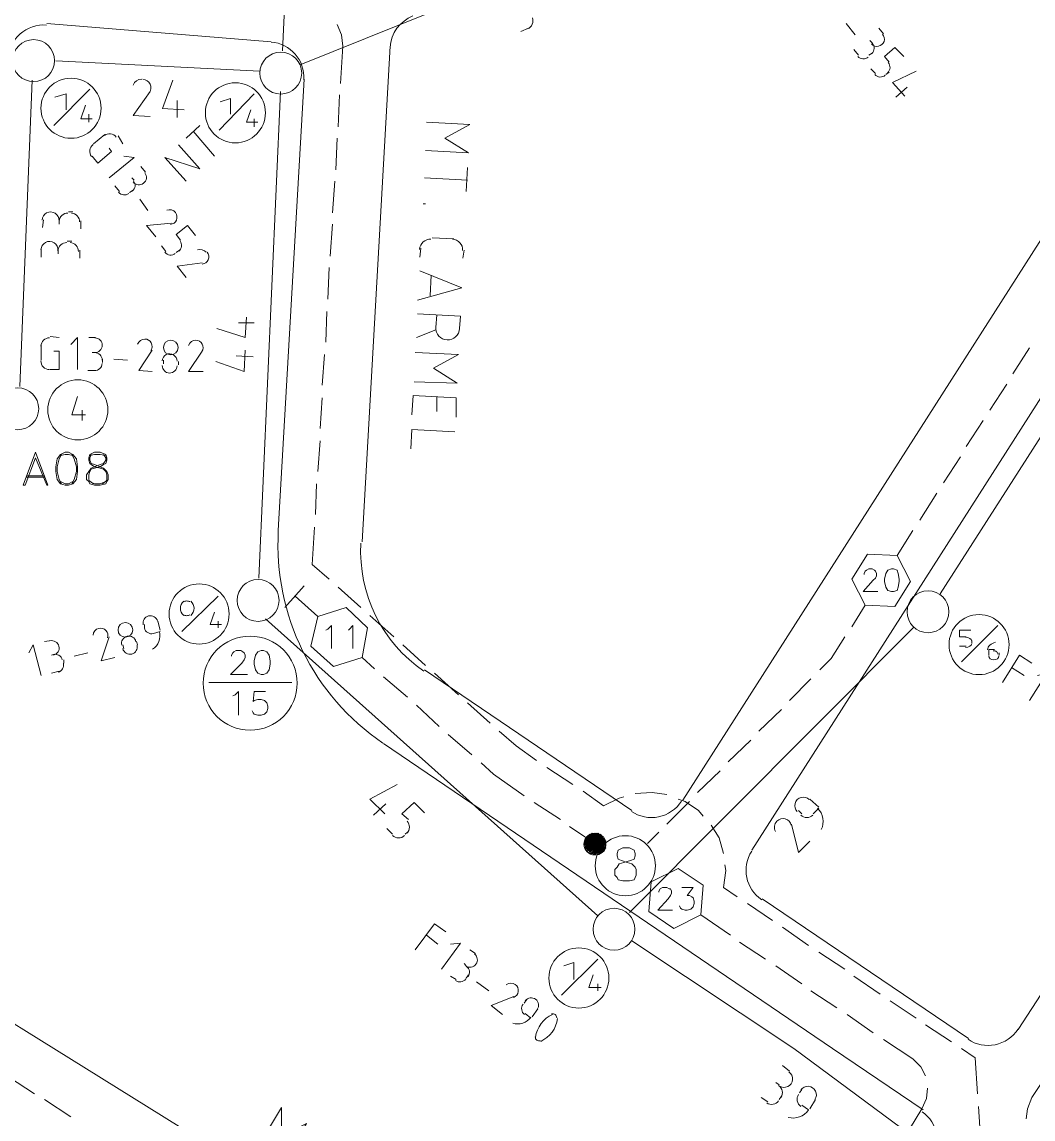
# Model space of a CAD drawing. Header units: millimetres. Extents: x 0.6 to 28.7, y 3.6 to 37.8.
# Drawn here: x 8.23 to 11.949, y 16.507 to 20.541 of the extents above; entities that cross this region are included whole.
import ezdxf

# ---------------------------------------------------------------- set-up
doc = ezdxf.new("R2010")
doc.units = ezdxf.units.MM
for name, color, linetype, true_color in [('PDF_Actives-Amplifier', 92, 'Continuous', 0x00b800), ('PDF_Cable-565', 23, 'Continuous', 0xdd8a6e), ('PDF_STHC01', 8, 'Continuous', 0x808080), ('PDF_STLINE01', 8, 'Continuous', 0x808080), ('PDF_STPNUM01', 8, 'Continuous', 0x808080), ('PDF_STSYM01', 8, 'Continuous', 0x808080), ('PDF_STTEXT01', 8, 'Continuous', 0x808080)]:
    doc.layers.add(name, color=color, linetype=linetype, true_color=true_color)
for name, color, linetype in [('PDF_Passives-Highleg', 7, 'Continuous'), ('PDF_Passives-Splt2way', 7, 'Continuous'), ('PDF_Passives-TapOffs', 7, 'Continuous'), ('PDF_RDFIN01', 4, 'Continuous'), ('PDF_RDTEXT01', 5, 'Continuous'), ('PDF_Symbols-EndOfLine', 7, 'Continuous'), ('PDF_Symbols-SelfTerminating', 7, 'Continuous')]:
    doc.layers.add(name, color=color, linetype=linetype)

msp = doc.modelspace()

# ---------------------------------------------------------------- linework, layer by layer
at = {"layer": 'PDF_Actives-Amplifier', "lineweight": 13}
for points in [[(8.2797, 18.9591), (8.2338, 18.8381), (8.2421, 18.8381), (8.2797, 18.9382), (8.3214, 18.8381), (8.3255, 18.8381)], [(8.3881, 18.9591), (8.3714, 18.9507), (8.3589, 18.934), (8.3547, 18.9048), (8.3547, 18.8882), (8.3589, 18.859), (8.3714, 18.8423), (8.3881, 18.8381), (8.4006, 18.8381), (8.4173, 18.8423), (8.4298, 18.859), (8.434, 18.8882), (8.434, 18.9048), (8.4298, 18.934), (8.4173, 18.9507), (8.4006, 18.9591)], [(8.4965, 18.9591), (8.4798, 18.9507), (8.4757, 18.9382), (8.4757, 18.9299), (8.4798, 18.9174), (8.484, 18.9132), (8.4965, 18.9048), (8.5174, 18.9007), (8.5299, 18.8965), (8.5382, 18.8882), (8.5424, 18.8757), (8.5424, 18.859), (8.5382, 18.8506), (8.5174, 18.8423), (8.4965, 18.8423), (8.4798, 18.8506), (8.4757, 18.859), (8.4757, 18.8757), (8.4798, 18.8882), (8.484, 18.8965), (8.4965, 18.9007), (8.5174, 18.9048), (8.5299, 18.9132), (8.5382, 18.9174), (8.5424, 18.9299), (8.5424, 18.9382), (8.5382, 18.9507), (8.5174, 18.9591)]]:
    msp.add_lwpolyline(points, close=True, dxfattribs=at)
for points in [[(8.3756, 18.9507), (8.3672, 18.934), (8.3589, 18.9048), (8.3589, 18.8882), (8.3672, 18.859), (8.3756, 18.8423)], [(8.4173, 18.9465), (8.4006, 18.9507), (8.3881, 18.9507), (8.3714, 18.9465)], [(8.4131, 18.8423), (8.4214, 18.859), (8.4298, 18.8882), (8.4298, 18.9048), (8.4214, 18.934), (8.4131, 18.9507)], [(8.484, 18.9507), (8.4798, 18.9382), (8.4798, 18.9299), (8.484, 18.9174), (8.4965, 18.9132), (8.5174, 18.9048), (8.5299, 18.9007), (8.5424, 18.8882), (8.5465, 18.8757), (8.5465, 18.859), (8.5424, 18.8506), (8.5382, 18.8423), (8.5174, 18.8381), (8.4965, 18.8381), (8.4798, 18.8423), (8.4757, 18.8506), (8.4673, 18.859), (8.4673, 18.8757), (8.4757, 18.8882), (8.484, 18.9007), (8.4965, 18.9048), (8.5174, 18.9132), (8.5299, 18.9174), (8.5382, 18.9299), (8.5382, 18.9382), (8.5299, 18.9507)], [(8.5382, 18.9465), (8.5174, 18.9507), (8.4965, 18.9507), (8.4798, 18.9465)], [(8.2463, 18.8673), (8.313, 18.8673)], [(8.2505, 18.8715), (8.3089, 18.8715)], [(8.3714, 18.8506), (8.3881, 18.8423), (8.4006, 18.8423), (8.4173, 18.8506)], [(8.4757, 18.8548), (8.4923, 18.8423)], [(8.5257, 18.8423), (8.5424, 18.8548)]]:
    msp.add_lwpolyline(points, dxfattribs=at)
at = {"layer": 'PDF_Cable-565', "lineweight": 13}
for points in [[(9.3888, 20.5311), (9.4055, 20.4935), (9.4097, 20.4519), (9.4014, 20.3142)], [(9.3972, 20.2725), (9.393, 20.1558)], [(9.3888, 20.1141), (9.3847, 19.9973)], [(9.3805, 19.9556), (9.3722, 19.8389)], [(9.3722, 19.7972), (9.3638, 19.6804)], [(9.3597, 19.6387), (9.3555, 19.522)], [(9.3513, 19.4761), (9.3471, 19.3635)], [(11.8741, 19.2468), (11.9366, 19.3427)], [(9.343, 19.3177), (9.3346, 19.2051)], [(11.7907, 19.1133), (11.8532, 19.2092)], [(9.3346, 19.1592), (9.3263, 19.0466)], [(11.7031, 18.9799), (11.7656, 19.0758)], [(9.3263, 19.0008), (9.318, 18.8882)], [(11.6197, 18.8465), (11.6823, 18.9424)], [(9.3138, 18.8423), (9.3096, 18.7297)], [(11.5321, 18.7089), (11.5947, 18.8089)], [(9.3054, 18.6838), (9.2971, 18.5462), (9.3597, 18.492)], [(11.4487, 18.5796), (11.5071, 18.6713)], [(9.393, 18.4628), (9.4764, 18.3878)], [(9.5098, 18.3586), (9.5973, 18.2794)], [(11.2819, 18.3169), (11.332, 18.3961)], [(11.1652, 18.1584), (11.2069, 18.2001), (11.2569, 18.2794)], [(9.6307, 18.2502), (9.7141, 18.1751)], [(9.4806, 18.2043), (9.5265, 18.1626)], [(9.5598, 18.1334), (9.6474, 18.0584)], [(9.7475, 18.1459), (9.835, 18.0667)], [(11.1318, 18.1251), (11.0526, 18.0459)], [(9.8684, 18.0375), (9.9518, 17.9625)], [(9.6807, 18.0292), (9.7641, 17.95)], [(11.0234, 18.0125), (10.94, 17.9333)], [(9.7975, 17.9208), (9.8851, 17.8457)], [(9.9851, 17.9333), (10.0477, 17.8791), (10.1227, 17.8249)], [(10.9108, 17.8999), (10.8274, 17.8207)], [(9.9184, 17.8165), (9.9643, 17.7748), (10.0769, 17.6956)], [(10.1603, 17.7998), (10.2562, 17.7373)], [(10.7982, 17.7873), (10.7149, 17.7081)], [(10.2937, 17.7123), (10.3688, 17.6581), (10.4271, 17.6873), (10.4438, 17.6914)], [(10.6023, 17.6998), (10.5481, 17.7081), (10.4855, 17.7039)], [(10.6857, 17.6747), (10.6023, 17.5913)], [(10.7357, 17.6205), (10.719, 17.6414), (10.669, 17.6747), (10.644, 17.6831)], [(10.1144, 17.6706), (10.2103, 17.608)], [(10.2437, 17.583), (10.3604, 17.5038)], [(10.5731, 17.5622), (10.5314, 17.5205)], [(10.8108, 17.4829), (10.7941, 17.5413), (10.7649, 17.5872)], [(10.8149, 17.4412), (10.8191, 17.4204), (10.8108, 17.3578), (10.8608, 17.3245)], [(10.8983, 17.2995), (10.9901, 17.2369)], [(10.7274, 17.2578), (10.8358, 17.1827)], [(11.0276, 17.2119), (11.1235, 17.1452)], [(10.8691, 17.1577), (10.965, 17.0951)], [(11.161, 17.1202), (11.2569, 17.0576)], [(11.0026, 17.0701), (11.0985, 17.0034)], [(11.2903, 17.0326), (11.3862, 16.9659)], [(11.1318, 16.9784), (11.2277, 16.9158)], [(11.4237, 16.9409), (11.5196, 16.8783)], [(11.2653, 16.8908), (11.3612, 16.8241)], [(11.553, 16.8533), (11.6489, 16.7907)], [(11.3987, 16.7991), (11.5071, 16.7282), (11.5363, 16.699), (11.553, 16.6656)], [(11.6864, 16.7657), (11.7365, 16.7324), (11.7448, 16.5989)], [(11.9241, 16.5072), (11.9283, 16.5447), (11.945, 16.5864), (12.0033, 16.674)], [(8.1796, 16.6615), (8.2755, 16.5989)], [(11.4946, 16.4697), (11.5405, 16.5447), (11.5572, 16.5822), (11.5613, 16.6198)], [(8.313, 16.5781), (8.4089, 16.5155)], [(11.7573, 16.4196), (11.749, 16.5531)]]:
    msp.add_lwpolyline(points, dxfattribs=at)
at = {"layer": 'PDF_Passives-Highleg', "lineweight": 9}
for points in [[(10.2979, 17.5246), (10.3312, 17.558), (10.2979, 17.5246), (10.3312, 17.558), (10.2979, 17.5246), (10.3312, 17.558), (10.2979, 17.5246), (10.3312, 17.558), (10.2979, 17.5246), (10.3312, 17.558), (10.2979, 17.5246), (10.3312, 17.558), (10.2979, 17.5246), (10.3312, 17.558), (10.2979, 17.5246), (10.3312, 17.558), (10.2979, 17.5246), (10.3312, 17.558), (10.2979, 17.5246), (10.3354, 17.558), (10.2979, 17.5246), (10.3354, 17.558), (10.2979, 17.5246), (10.3354, 17.558), (10.2979, 17.5246), (10.3354, 17.558), (10.2979, 17.5246), (10.3354, 17.558), (10.2979, 17.5246), (10.3354, 17.558), (10.2979, 17.5246), (10.3354, 17.558)], [(10.2979, 17.5205), (10.3354, 17.558), (10.2979, 17.5205), (10.3354, 17.558), (10.2979, 17.5205), (10.3354, 17.558), (10.2979, 17.5205), (10.3354, 17.558), (10.2979, 17.5205), (10.3354, 17.558), (10.2979, 17.5205), (10.3354, 17.558), (10.2979, 17.5205), (10.3354, 17.558), (10.2979, 17.5205), (10.3354, 17.558), (10.2979, 17.5205), (10.3354, 17.558), (10.2979, 17.5205), (10.3354, 17.558), (10.2979, 17.5205), (10.3354, 17.558), (10.2979, 17.5205), (10.3396, 17.558), (10.2979, 17.5205), (10.3396, 17.558), (10.2979, 17.5205), (10.3396, 17.558), (10.2979, 17.5205), (10.3396, 17.558), (10.2979, 17.5205), (10.3396, 17.558), (10.2979, 17.5205), (10.3396, 17.558), (10.2979, 17.5205), (10.3396, 17.558), (10.2979, 17.5205), (10.3396, 17.558)], [(10.2979, 17.5163), (10.3396, 17.558), (10.2979, 17.5163), (10.3396, 17.558), (10.2979, 17.5163), (10.3396, 17.558), (10.2979, 17.5163), (10.3396, 17.558), (10.2979, 17.5163), (10.3396, 17.558), (10.2979, 17.5163), (10.3396, 17.558), (10.2979, 17.5163), (10.3396, 17.558), (10.2979, 17.5163), (10.3396, 17.558), (10.2979, 17.5163), (10.3396, 17.558), (10.2979, 17.5163), (10.3396, 17.558), (10.2979, 17.5163), (10.3396, 17.558), (10.2979, 17.5163), (10.3396, 17.558), (10.2979, 17.5163), (10.3437, 17.558), (10.2979, 17.5163), (10.3437, 17.558), (10.2979, 17.5163), (10.3437, 17.558), (10.2979, 17.5163), (10.3437, 17.558), (10.2979, 17.5163), (10.3437, 17.558), (10.2979, 17.5163), (10.3437, 17.558), (10.2979, 17.5163), (10.3437, 17.558), (10.2979, 17.5163), (10.3437, 17.558), (10.2979, 17.5163), (10.3437, 17.558)], [(10.2979, 17.5121), (10.3437, 17.558), (10.2979, 17.5121), (10.3437, 17.558), (10.2979, 17.5121), (10.3437, 17.558), (10.2979, 17.5121), (10.3437, 17.558), (10.2979, 17.5121), (10.3437, 17.558), (10.2979, 17.5121), (10.3437, 17.558), (10.2979, 17.5121), (10.3437, 17.558), (10.2979, 17.5121), (10.3437, 17.558), (10.2979, 17.5121), (10.3437, 17.558), (10.2979, 17.5121), (10.3437, 17.558), (10.2979, 17.5121), (10.3437, 17.558), (10.2979, 17.5121), (10.3437, 17.558)], [(10.302, 17.5121), (10.3437, 17.558), (10.302, 17.5121), (10.3479, 17.558), (10.302, 17.5121), (10.3479, 17.558), (10.302, 17.5121), (10.3479, 17.558), (10.302, 17.5121), (10.3479, 17.558), (10.302, 17.5121), (10.3479, 17.558), (10.302, 17.5121), (10.3479, 17.558), (10.302, 17.5121), (10.3479, 17.558), (10.302, 17.5121), (10.3479, 17.558), (10.302, 17.5121), (10.3479, 17.558), (10.302, 17.5121), (10.3479, 17.558)], [(10.302, 17.5038), (10.3521, 17.558), (10.302, 17.5038), (10.3521, 17.5538), (10.302, 17.5038), (10.3521, 17.5538), (10.302, 17.5038), (10.3521, 17.5538), (10.302, 17.5038), (10.3521, 17.5538), (10.302, 17.5038), (10.3521, 17.5538), (10.302, 17.5038), (10.3521, 17.5538), (10.302, 17.5038), (10.3521, 17.5538), (10.302, 17.5038), (10.3521, 17.5538), (10.302, 17.5038), (10.3521, 17.5538), (10.302, 17.5038), (10.3521, 17.5538), (10.302, 17.5038), (10.3521, 17.5538), (10.302, 17.5038), (10.3521, 17.5538), (10.302, 17.5038), (10.3521, 17.5538), (10.302, 17.5038), (10.3521, 17.5538), (10.302, 17.5038), (10.3521, 17.5538), (10.302, 17.5038), (10.3562, 17.5538), (10.302, 17.5038), (10.3562, 17.5538), (10.302, 17.5038), (10.3562, 17.5538), (10.302, 17.5038), (10.3562, 17.5538), (10.302, 17.5038), (10.3562, 17.5538), (10.302, 17.5038), (10.3562, 17.5538), (10.302, 17.5038), (10.3562, 17.5538), (10.302, 17.5038), (10.3562, 17.5538), (10.302, 17.5038), (10.3562, 17.5538), (10.302, 17.5038), (10.3562, 17.5538), (10.302, 17.5038), (10.3562, 17.5538), (10.302, 17.5038), (10.3562, 17.5538)], [(10.3062, 17.5413), (10.3187, 17.5538), (10.3062, 17.5413), (10.3187, 17.5538), (10.3062, 17.5413), (10.3187, 17.5538)], [(10.3104, 17.4954), (10.3646, 17.5496), (10.3104, 17.4954), (10.3646, 17.5496), (10.3104, 17.4954), (10.3646, 17.5496), (10.3104, 17.4954), (10.3646, 17.5496), (10.3104, 17.4954), (10.3646, 17.5496), (10.3104, 17.4954), (10.3646, 17.5496), (10.3104, 17.4954), (10.3646, 17.5496), (10.3104, 17.4954), (10.3646, 17.5496)], [(10.3312, 17.4788), (10.3771, 17.5246), (10.3312, 17.4788), (10.3771, 17.5246), (10.3312, 17.4788), (10.3771, 17.5246), (10.3312, 17.4788), (10.3771, 17.5246), (10.3312, 17.4788), (10.3771, 17.5246), (10.3312, 17.4788), (10.3771, 17.5246), (10.3312, 17.4788), (10.3771, 17.5246), (10.3312, 17.4788), (10.3771, 17.5246), (10.3312, 17.4788), (10.3771, 17.5246), (10.3312, 17.4788), (10.3771, 17.5246), (10.3312, 17.4788), (10.3771, 17.5246), (10.3312, 17.4788), (10.3771, 17.5246)], [(10.3354, 17.4788), (10.3771, 17.5246), (10.3354, 17.4788), (10.3771, 17.5246), (10.3354, 17.4788), (10.3771, 17.5246), (10.3354, 17.4788), (10.3771, 17.5246), (10.3354, 17.4788), (10.3771, 17.5246), (10.3354, 17.4788), (10.3771, 17.5246), (10.3354, 17.4788), (10.3771, 17.5246), (10.3354, 17.4788), (10.3771, 17.5246), (10.3354, 17.4788), (10.3771, 17.5246), (10.3354, 17.4788), (10.3771, 17.5205), (10.3354, 17.4788), (10.3771, 17.5205), (10.3354, 17.4788), (10.3771, 17.5205), (10.3354, 17.4788), (10.3771, 17.5205), (10.3354, 17.4788), (10.3771, 17.5205), (10.3354, 17.4788), (10.3771, 17.5205), (10.3354, 17.4788), (10.3771, 17.5205), (10.3354, 17.4788), (10.3771, 17.5205), (10.3354, 17.4788), (10.3771, 17.5205), (10.3354, 17.4788), (10.3771, 17.5205), (10.3354, 17.4788), (10.3771, 17.5205), (10.3354, 17.4788), (10.3771, 17.5205)], [(10.3562, 17.4871), (10.3729, 17.4996), (10.3562, 17.4871), (10.3729, 17.4996)]]:
    msp.add_lwpolyline(points, close=True, dxfattribs=at)
for points in [[(10.3062, 17.5371), (10.3187, 17.5538), (10.3062, 17.5371), (10.3187, 17.5538), (10.3062, 17.5371), (10.3187, 17.5538), (10.302, 17.5371), (10.3187, 17.5538), (10.302, 17.5371), (10.3187, 17.5538), (10.302, 17.5371), (10.3229, 17.5538), (10.302, 17.5371), (10.3229, 17.5538), (10.302, 17.5371), (10.3229, 17.5538), (10.302, 17.5371), (10.3229, 17.5538), (10.302, 17.5371), (10.3229, 17.5538), (10.302, 17.533), (10.3229, 17.5538), (10.302, 17.533), (10.3229, 17.5538), (10.302, 17.533), (10.3229, 17.5538), (10.302, 17.533), (10.3229, 17.5538), (10.302, 17.533), (10.3229, 17.5538), (10.302, 17.533), (10.3229, 17.5538), (10.302, 17.533), (10.3271, 17.558), (10.302, 17.533), (10.3271, 17.558), (10.302, 17.533), (10.3271, 17.558), (10.302, 17.533), (10.3271, 17.558), (10.302, 17.533), (10.3271, 17.558), (10.302, 17.533), (10.3271, 17.558), (10.302, 17.5288), (10.3271, 17.558), (10.302, 17.5288), (10.3271, 17.558), (10.302, 17.5288), (10.3271, 17.558), (10.302, 17.5288), (10.3271, 17.558), (10.302, 17.5288), (10.3271, 17.558), (10.302, 17.5288), (10.3271, 17.558), (10.302, 17.5288), (10.3271, 17.558), (10.302, 17.5288), (10.3271, 17.558), (10.302, 17.5288), (10.3312, 17.558), (10.302, 17.5288), (10.3312, 17.558), (10.302, 17.5288), (10.3312, 17.558), (10.302, 17.5288), (10.3312, 17.558), (10.302, 17.5288), (10.3312, 17.558), (10.302, 17.5288), (10.3312, 17.558), (10.302, 17.5288), (10.3312, 17.558), (10.302, 17.5246)], [(10.302, 17.508), (10.3521, 17.558), (10.302, 17.508), (10.3521, 17.558), (10.302, 17.508), (10.3521, 17.558), (10.302, 17.508), (10.3521, 17.558), (10.302, 17.508), (10.3521, 17.558), (10.302, 17.508), (10.3521, 17.558), (10.302, 17.508), (10.3521, 17.558), (10.302, 17.508), (10.3521, 17.558), (10.302, 17.508), (10.3521, 17.558), (10.302, 17.508), (10.3521, 17.558), (10.302, 17.508), (10.3521, 17.558), (10.302, 17.508), (10.3479, 17.558), (10.302, 17.508), (10.3479, 17.558), (10.302, 17.508), (10.3479, 17.558), (10.302, 17.508), (10.3479, 17.558), (10.302, 17.508), (10.3479, 17.558), (10.302, 17.508), (10.3479, 17.558), (10.302, 17.508), (10.3479, 17.558), (10.302, 17.508), (10.3479, 17.558), (10.302, 17.508), (10.3479, 17.558), (10.302, 17.508), (10.3479, 17.558), (10.302, 17.508), (10.3479, 17.558), (10.302, 17.508), (10.3479, 17.558), (10.302, 17.508), (10.3479, 17.558), (10.302, 17.508), (10.3479, 17.558), (10.302, 17.508), (10.3479, 17.558)], [(10.302, 17.4996), (10.3562, 17.5538), (10.302, 17.4996), (10.3562, 17.5538), (10.302, 17.4996), (10.3562, 17.5538), (10.302, 17.4996), (10.3562, 17.5538), (10.302, 17.4996), (10.3562, 17.5538), (10.302, 17.4996), (10.3562, 17.5538), (10.302, 17.4996), (10.3562, 17.5538), (10.302, 17.4996), (10.3562, 17.5538), (10.302, 17.4996), (10.3562, 17.5538), (10.302, 17.4996), (10.3562, 17.5538), (10.3062, 17.4996), (10.3562, 17.5538), (10.3062, 17.4996), (10.3562, 17.5538), (10.3062, 17.4996), (10.3562, 17.5538), (10.3062, 17.4996), (10.3562, 17.5538), (10.3062, 17.4996), (10.3562, 17.5538), (10.3062, 17.4996), (10.3562, 17.5538), (10.3062, 17.4996), (10.3562, 17.5538), (10.3062, 17.4996), (10.3562, 17.5538)], [(10.3062, 17.4996), (10.3604, 17.5538), (10.3062, 17.4996), (10.3604, 17.5538), (10.3062, 17.4996), (10.3604, 17.5538), (10.3062, 17.4996), (10.3604, 17.5538), (10.3062, 17.4996), (10.3604, 17.5538), (10.3062, 17.4996), (10.3604, 17.5538), (10.3062, 17.4996), (10.3604, 17.5538), (10.3062, 17.4996), (10.3604, 17.5538), (10.3062, 17.4996), (10.3604, 17.5538), (10.3062, 17.4996), (10.3604, 17.5538), (10.3062, 17.4996), (10.3604, 17.5538), (10.3062, 17.4996), (10.3604, 17.5538), (10.3062, 17.4996), (10.3604, 17.5538), (10.3062, 17.4996), (10.3604, 17.5538)], [(10.3104, 17.5496), (10.3104, 17.5455), (10.3145, 17.5496), (10.3062, 17.5455), (10.3145, 17.5496), (10.3062, 17.5413), (10.3145, 17.5496), (10.3062, 17.5413), (10.3145, 17.5496), (10.3062, 17.5413), (10.3145, 17.5496)], [(10.3062, 17.4954), (10.3646, 17.5496), (10.3062, 17.4954), (10.3646, 17.5496), (10.3062, 17.4954), (10.3646, 17.5496), (10.3062, 17.4954), (10.3646, 17.5496), (10.3062, 17.4954), (10.3646, 17.5496), (10.3062, 17.4954), (10.3646, 17.5496), (10.3062, 17.4954), (10.3646, 17.5496), (10.3062, 17.4954), (10.3604, 17.5496), (10.3062, 17.4954), (10.3604, 17.5496), (10.3062, 17.4954), (10.3604, 17.5496), (10.3062, 17.4954), (10.3604, 17.5496), (10.3062, 17.4954), (10.3604, 17.5496), (10.3062, 17.4954), (10.3604, 17.5496), (10.3062, 17.4954), (10.3604, 17.5496), (10.3062, 17.4954), (10.3604, 17.5496), (10.3062, 17.4954), (10.3604, 17.5496), (10.3062, 17.4954), (10.3604, 17.5496), (10.3062, 17.4954), (10.3604, 17.5496), (10.3062, 17.4954), (10.3604, 17.5496), (10.3062, 17.4954), (10.3604, 17.5496), (10.3062, 17.4954), (10.3604, 17.5496), (10.3062, 17.4954), (10.3604, 17.5496), (10.3062, 17.4954), (10.3604, 17.5496), (10.3062, 17.4954), (10.3604, 17.5496), (10.3062, 17.4954), (10.3604, 17.5496), (10.3062, 17.4954), (10.3604, 17.5496), (10.3062, 17.4954), (10.3604, 17.5496)], [(10.3688, 17.5455), (10.3145, 17.4871), (10.3688, 17.5455), (10.3145, 17.4871), (10.3688, 17.5455), (10.3145, 17.4871), (10.3688, 17.5455), (10.3145, 17.4871), (10.3688, 17.5455), (10.3145, 17.4871), (10.3688, 17.5455), (10.3145, 17.4871), (10.3688, 17.5455), (10.3145, 17.4871), (10.3688, 17.5455), (10.3145, 17.4913), (10.3688, 17.5455), (10.3145, 17.4913), (10.3688, 17.5455), (10.3145, 17.4913), (10.3688, 17.5455), (10.3145, 17.4913), (10.3688, 17.5455), (10.3145, 17.4913), (10.3688, 17.5455), (10.3145, 17.4913), (10.3688, 17.5455), (10.3145, 17.4913), (10.3688, 17.5455), (10.3145, 17.4913), (10.3688, 17.5455), (10.3104, 17.4913), (10.3688, 17.5455), (10.3104, 17.4913), (10.3688, 17.5455), (10.3104, 17.4913), (10.3688, 17.5455), (10.3104, 17.4913), (10.3688, 17.5455), (10.3104, 17.4913), (10.3688, 17.5455), (10.3104, 17.4913), (10.3688, 17.5455), (10.3104, 17.4913), (10.3688, 17.5455), (10.3104, 17.4913), (10.3688, 17.5455), (10.3104, 17.4913), (10.3688, 17.5455), (10.3104, 17.4913), (10.3646, 17.5455), (10.3104, 17.4913), (10.3646, 17.5455), (10.3104, 17.4913), (10.3646, 17.5455), (10.3104, 17.4913), (10.3646, 17.5455), (10.3104, 17.4913), (10.3646, 17.5455), (10.3104, 17.4913), (10.3646, 17.5455), (10.3104, 17.4913), (10.3646, 17.5455), (10.3104, 17.4913), (10.3646, 17.5455), (10.3104, 17.4913), (10.3646, 17.5455), (10.3104, 17.4913), (10.3646, 17.5455), (10.3104, 17.4913), (10.3646, 17.5455), (10.3104, 17.4913), (10.3646, 17.5455), (10.3104, 17.4913), (10.3646, 17.5455), (10.3104, 17.4913), (10.3646, 17.5496), (10.3104, 17.4913), (10.3646, 17.5496), (10.3104, 17.4913), (10.3646, 17.5496), (10.3104, 17.4913), (10.3646, 17.5496), (10.3104, 17.4913), (10.3646, 17.5496), (10.3104, 17.4913), (10.3646, 17.5496), (10.3104, 17.4913), (10.3646, 17.5496), (10.3104, 17.4913), (10.3646, 17.5496), (10.3104, 17.4913), (10.3646, 17.5496), (10.3104, 17.4913), (10.3646, 17.5496)], [(10.3145, 17.4871), (10.3688, 17.5413), (10.3145, 17.4871), (10.3688, 17.5413), (10.3145, 17.4871), (10.3688, 17.5413), (10.3145, 17.4871), (10.3688, 17.5413), (10.3145, 17.4871), (10.3688, 17.5413), (10.3145, 17.4871), (10.3688, 17.5413), (10.3145, 17.4871), (10.3688, 17.5413), (10.3145, 17.4871), (10.3688, 17.5413), (10.3145, 17.4871), (10.3688, 17.5413), (10.3145, 17.4871), (10.3688, 17.5413), (10.3145, 17.4871), (10.3688, 17.5413), (10.3145, 17.4871), (10.3688, 17.5413), (10.3145, 17.4871), (10.3688, 17.5413), (10.3145, 17.4871), (10.3688, 17.5413), (10.3145, 17.4871), (10.3688, 17.5413), (10.3145, 17.4871), (10.3688, 17.5413), (10.3145, 17.4871), (10.3688, 17.5413), (10.3145, 17.4871), (10.3688, 17.5413), (10.3145, 17.4871), (10.3688, 17.5413), (10.3145, 17.4871), (10.3688, 17.5413)], [(10.3187, 17.4871), (10.3729, 17.5371), (10.3187, 17.4871), (10.3729, 17.5371), (10.3187, 17.4871), (10.3729, 17.5371), (10.3187, 17.4871), (10.3729, 17.5371), (10.3187, 17.4871), (10.3729, 17.5371), (10.3187, 17.4871), (10.3729, 17.5371), (10.3187, 17.4871), (10.3729, 17.5371), (10.3187, 17.4871), (10.3729, 17.5371), (10.3187, 17.4871), (10.3729, 17.5413), (10.3187, 17.4871), (10.3729, 17.5413), (10.3187, 17.4871), (10.3729, 17.5413), (10.3187, 17.4871), (10.3729, 17.5413), (10.3187, 17.4871), (10.3729, 17.5413), (10.3187, 17.4871), (10.3729, 17.5413), (10.3187, 17.4871), (10.3729, 17.5413), (10.3187, 17.4871), (10.3729, 17.5413), (10.3187, 17.4871), (10.3729, 17.5413), (10.3187, 17.4871), (10.3729, 17.5413), (10.3187, 17.4871), (10.3729, 17.5413), (10.3187, 17.4871), (10.3729, 17.5413), (10.3187, 17.4871), (10.3729, 17.5413), (10.3187, 17.4871), (10.3729, 17.5413)], [(10.3771, 17.533), (10.3271, 17.4829), (10.3771, 17.533), (10.3271, 17.4829), (10.3771, 17.533), (10.3271, 17.4829), (10.3771, 17.533), (10.3271, 17.4829), (10.3771, 17.533), (10.3271, 17.4829), (10.3771, 17.533), (10.3271, 17.4829), (10.3771, 17.533), (10.3271, 17.4829), (10.3771, 17.533), (10.3271, 17.4829), (10.3771, 17.533), (10.3271, 17.4829), (10.3771, 17.533), (10.3271, 17.4829), (10.3771, 17.533), (10.3271, 17.4829), (10.3771, 17.533), (10.3229, 17.4829), (10.3771, 17.533), (10.3229, 17.4829), (10.3729, 17.533), (10.3229, 17.4829), (10.3729, 17.533), (10.3229, 17.4829), (10.3729, 17.533), (10.3229, 17.4829), (10.3729, 17.533), (10.3229, 17.4829), (10.3729, 17.533), (10.3229, 17.4829), (10.3729, 17.533), (10.3229, 17.4829), (10.3729, 17.533), (10.3229, 17.4829), (10.3729, 17.533), (10.3229, 17.4829), (10.3729, 17.533), (10.3229, 17.4829), (10.3729, 17.533), (10.3229, 17.4829), (10.3729, 17.533), (10.3229, 17.4829), (10.3729, 17.533), (10.3229, 17.4829), (10.3729, 17.533), (10.3229, 17.4829), (10.3729, 17.533), (10.3229, 17.4829), (10.3729, 17.533)], [(10.3271, 17.4829), (10.3771, 17.5288), (10.3271, 17.4829), (10.3771, 17.5288), (10.3271, 17.4829), (10.3771, 17.5288), (10.3271, 17.4829), (10.3771, 17.5288), (10.3271, 17.4829), (10.3771, 17.5288), (10.3271, 17.4829), (10.3771, 17.5288), (10.3271, 17.4829), (10.3771, 17.5288), (10.3271, 17.4829), (10.3771, 17.5288), (10.3271, 17.4829), (10.3771, 17.5288), (10.3271, 17.4829), (10.3771, 17.5288), (10.3271, 17.4829), (10.3771, 17.5288), (10.3271, 17.4829), (10.3771, 17.5288), (10.3271, 17.4829), (10.3771, 17.5288), (10.3271, 17.4829), (10.3771, 17.5288), (10.3271, 17.4829), (10.3771, 17.5288), (10.3312, 17.4829), (10.3771, 17.5288), (10.3312, 17.4829), (10.3771, 17.5288), (10.3312, 17.4829), (10.3771, 17.5288), (10.3312, 17.4829), (10.3771, 17.5288), (10.3312, 17.4829), (10.3771, 17.5288), (10.3312, 17.4829), (10.3771, 17.5288), (10.3312, 17.4829), (10.3771, 17.5288), (10.3312, 17.4829), (10.3771, 17.5288), (10.3312, 17.4829), (10.3771, 17.5288), (10.3312, 17.4829), (10.3771, 17.5288)], [(10.3312, 17.4829), (10.3771, 17.5246), (10.3312, 17.4829)], [(10.3437, 17.4829), (10.3771, 17.5121), (10.3479, 17.4829), (10.3771, 17.5121), (10.3479, 17.4829), (10.3771, 17.5121), (10.3479, 17.4829), (10.3771, 17.5121), (10.3479, 17.4829), (10.3771, 17.5121), (10.3479, 17.4829), (10.3771, 17.5121), (10.3479, 17.4829), (10.3771, 17.5121), (10.3479, 17.4829), (10.3771, 17.508), (10.3479, 17.4829), (10.3771, 17.508), (10.3479, 17.4829), (10.3771, 17.508), (10.3479, 17.4829), (10.3771, 17.508), (10.3479, 17.4829), (10.3771, 17.508), (10.3479, 17.4829), (10.3771, 17.508), (10.3479, 17.4829), (10.3771, 17.508), (10.3479, 17.4829), (10.3771, 17.508), (10.3479, 17.4829)], [(10.3771, 17.5038), (10.3521, 17.4829), (10.3729, 17.5038), (10.3521, 17.4829), (10.3729, 17.5038), (10.3521, 17.4829), (10.3729, 17.5038), (10.3521, 17.4829), (10.3729, 17.5038), (10.3521, 17.4829), (10.3729, 17.5038), (10.3521, 17.4829), (10.3729, 17.5038), (10.3521, 17.4829), (10.3771, 17.508), (10.3521, 17.4829), (10.3771, 17.508), (10.3521, 17.4829), (10.3771, 17.508), (10.3521, 17.4829), (10.3771, 17.508), (10.3521, 17.4829), (10.3771, 17.508), (10.3521, 17.4829), (10.3771, 17.508)], [(10.3562, 17.4829), (10.3729, 17.4996), (10.3562, 17.4829), (10.3729, 17.4996), (10.3562, 17.4829), (10.3729, 17.4996), (10.3562, 17.4829), (10.3729, 17.5038), (10.3562, 17.4829), (10.3729, 17.5038), (10.3562, 17.4829), (10.3729, 17.5038), (10.3562, 17.4829), (10.3729, 17.5038), (10.3562, 17.4829), (10.3729, 17.5038)], [(10.3604, 17.4871), (10.3688, 17.4954), (10.3604, 17.4871), (10.3688, 17.4954), (10.3604, 17.4871), (10.3688, 17.4954), (10.3604, 17.4871), (10.3729, 17.4996), (10.3604, 17.4871), (10.3729, 17.4996), (10.3604, 17.4871), (10.3729, 17.4996), (10.3604, 17.4871), (10.3729, 17.4954)], [(10.3646, 17.4871), (10.3688, 17.4954), (10.3646, 17.4913), (10.3688, 17.4913)]]:
    msp.add_lwpolyline(points, dxfattribs=at)
msp.add_circle((10.3367, 17.5175), 0.0396, dxfattribs=at)
for centre, radius, start, end in [((10.3208, 17.5351), 0.0522, 267.7094, 2.2906), ((10.3417, 17.5146), 0.0359, 273.3274, 9.353)]:
    msp.add_arc(centre, radius, start, end, dxfattribs=at)
at = {"layer": 'PDF_Passives-Splt2way', "lineweight": 9}
msp.add_lwpolyline([(10.4396, 17.5038), (10.423, 17.4954), (10.4188, 17.4829), (10.4188, 17.4746), (10.423, 17.4621), (10.4355, 17.4579), (10.4563, 17.4496), (10.473, 17.4454), (10.4855, 17.4329), (10.4897, 17.4246), (10.4897, 17.4037), (10.4855, 17.3954), (10.4813, 17.387), (10.4647, 17.3829), (10.4396, 17.3829), (10.423, 17.387), (10.4188, 17.3954), (10.4105, 17.4037), (10.4105, 17.4246), (10.4188, 17.4329), (10.4271, 17.4454), (10.4438, 17.4496), (10.4688, 17.4579), (10.4813, 17.4621), (10.4855, 17.4746), (10.4855, 17.4829), (10.4813, 17.4954), (10.4647, 17.5038)], close=True, dxfattribs=at)
msp.add_lwpolyline([(10.5647, 17.4412), (10.5647, 17.4412)], dxfattribs=at)
msp.add_circle((10.4493, 17.4382), 0.1105, dxfattribs=at)
at = {"layer": 'PDF_Passives-TapOffs', "lineweight": 9}
for points in [[(11.332, 18.3961), (11.4404, 18.392), (11.4988, 18.4837), (11.4487, 18.5796), (11.3403, 18.5838), (11.2819, 18.492)], [(11.4279, 18.5296), (11.4154, 18.5254), (11.407, 18.5129), (11.4029, 18.492), (11.4029, 18.4837), (11.407, 18.4628), (11.4154, 18.4503), (11.4279, 18.4462), (11.4362, 18.4462), (11.4487, 18.4503), (11.4529, 18.4628), (11.4571, 18.4837), (11.4571, 18.492), (11.4529, 18.5129), (11.4487, 18.5254), (11.4362, 18.5296)], [(9.4806, 18.2043), (9.5014, 18.3127), (9.4222, 18.3878), (9.318, 18.3544), (9.2929, 18.246), (9.3763, 18.171)], [(10.7274, 17.2578), (10.7357, 17.3662), (10.644, 17.4287), (10.5439, 17.3787), (10.5355, 17.2703), (10.6273, 17.2077)]]:
    msp.add_lwpolyline(points, close=True, dxfattribs=at)
for points in [[(11.3403, 18.5838), (11.3403, 18.5838)], [(11.4487, 18.5796), (11.4487, 18.5796)], [(11.3278, 18.5087), (11.3278, 18.5129), (11.332, 18.5212), (11.3362, 18.5254), (11.3445, 18.5296), (11.357, 18.5296), (11.3653, 18.5254), (11.3695, 18.5212), (11.3737, 18.5129), (11.3737, 18.5045), (11.3695, 18.4962), (11.3612, 18.4879), (11.3236, 18.4462), (11.3779, 18.4462)], [(11.2819, 18.492), (11.2819, 18.492)], [(11.4988, 18.4837), (11.4988, 18.4837)], [(9.4222, 18.3878), (9.4222, 18.3878)], [(11.4404, 18.392), (11.4404, 18.392)], [(9.318, 18.3544), (9.318, 18.3544)], [(9.3471, 18.3044), (9.3555, 18.3086), (9.368, 18.3211), (9.368, 18.2377)], [(9.4305, 18.3044), (9.4347, 18.3086), (9.4472, 18.3211), (9.4472, 18.2377)], [(9.5014, 18.3127), (9.5014, 18.3127)], [(9.2929, 18.246), (9.2929, 18.246)], [(9.3763, 18.171), (9.3763, 18.171)], [(10.644, 17.4287), (10.644, 17.4287)], [(10.5439, 17.3787), (10.5439, 17.3787)], [(10.5731, 17.3412), (10.5731, 17.3453), (10.5772, 17.3537), (10.5856, 17.3578), (10.6023, 17.3578), (10.6106, 17.3537), (10.6148, 17.3537), (10.6189, 17.3453), (10.6189, 17.337), (10.6148, 17.3286), (10.6064, 17.3161), (10.5689, 17.2744), (10.6231, 17.2744)], [(10.6565, 17.3578), (10.6982, 17.3578), (10.6773, 17.3286), (10.6857, 17.3286), (10.694, 17.3245), (10.6982, 17.3203), (10.7023, 17.3078), (10.7023, 17.2995), (10.6982, 17.2869), (10.6898, 17.2786), (10.6773, 17.2744), (10.669, 17.2744), (10.6565, 17.2786), (10.6523, 17.2828), (10.6481, 17.2911)], [(10.7357, 17.3662), (10.7357, 17.3662)], [(10.5355, 17.2703), (10.5355, 17.2703)], [(10.6273, 17.2077), (10.6273, 17.2077)]]:
    msp.add_lwpolyline(points, dxfattribs=at)
at = {"layer": 'PDF_RDFIN01', "lineweight": 0}
for points in [[(10.6606, 17.6789), (13.7255, 22.4742)], [(10.915, 17.4954), (14.0132, 22.345)], [(11.8949, 16.8366), (15.089, 21.7445)], [(8.3214, 20.5352), (9.147, 20.4685)], [(9.5848, 20.4519), (9.4806, 18.6296)], [(9.2679, 20.3309), (9.172, 18.6713)], [(9.7099, 18.1584), (10.473, 17.6414)], [(9.5598, 17.8874), (11.2111, 16.7657), (11.5446, 16.5406)], [(7.3206, 17.4037), (8.3464, 16.7657), (10.7274, 15.2854)], [(10.9525, 17.3161), (11.7114, 16.8032)]]:
    msp.add_lwpolyline(points, dxfattribs=at)
for centre, radius, start, end in [((9.7154, 20.4406), 0.1313, 111.1651, 176.6601), ((8.3101, 20.3989), 0.1313, 85.6164, 177.6709), ((9.1358, 20.3364), 0.1313, 356.6601, 85.6165), ((10.0532, 18.6184), 0.8819, 176.6602, 235.8105), ((10.0073, 18.5933), 0.5317, 176.6602, 235.8105), ((10.5452, 17.7468), 0.1313, 235.8106, 327.4091), ((11.0248, 17.4216), 0.1313, 147.431, 235.8105), ((11.7837, 16.9087), 0.1313, 235.8106, 326.9311), ((11.4668, 16.4249), 0.1313, 326.9312, 55.8106)]:
    msp.add_arc(centre, radius, start, end, dxfattribs=at)
at = {"layer": 'PDF_RDTEXT01', "lineweight": 13}
for points in [[(9.7183, 20.1725), (9.8767, 20.1641), (9.785, 20.1141), (9.8725, 20.0599), (9.7141, 20.0682)], [(9.8684, 20.0057), (9.8642, 19.9181)], [(9.7099, 19.9682), (9.8684, 19.9598)], [(9.7058, 19.8722), (9.7141, 19.8722)], [(9.7391, 19.7471), (9.8183, 19.743)], [(9.6932, 19.6763), (9.6974, 19.7096)], [(9.8559, 19.7013), (9.8517, 19.6721)], [(9.6932, 19.6262), (9.8475, 19.5637), (9.6849, 19.5178)], [(9.7308, 19.5345), (9.7349, 19.6095)], [(9.7516, 19.4094), (9.6807, 19.3802)], [(9.6766, 19.326), (9.835, 19.3177), (9.7433, 19.2676), (9.8308, 19.2134), (9.6724, 19.2176)], [(9.6641, 19.0967), (9.6682, 19.1675), (9.8267, 19.1592), (9.8267, 19.0883)], [(9.7558, 19.1092), (9.7558, 19.1634)], [(9.8225, 19.0341), (9.6641, 19.0424), (9.6599, 18.9716)], [(9.1011, 16.4113), (9.1845, 16.5489), (9.1845, 16.4446), (9.2763, 16.4905), (9.1929, 16.3571)]]:
    msp.add_lwpolyline(points, dxfattribs=at)
msp.add_lwpolyline([(9.6849, 19.4678), (9.8434, 19.4594), (9.8392, 19.4136, -1), (9.7516, 19.4177), (9.7558, 19.4636)], format="xyb", dxfattribs=at)
for centre, start, end in [((9.7321, 19.7026), 87.1867, 177.1867), ((9.8113, 19.7026), 357.1867, 87.1867)]:
    msp.add_arc(centre, 0.0396, start, end, dxfattribs=at)
at = {"layer": 'PDF_STHC01', "lineweight": 0}
for points in [[(8.3464, 20.16), (8.4798, 20.2934)], [(8.3923, 20.2183), (8.3923, 20.2767), (8.3506, 20.2642)], [(8.9552, 20.1433), (9.0844, 20.2767)], [(8.9969, 20.2017), (8.9969, 20.26), (8.9594, 20.2475)], [(8.4631, 20.235), (8.4465, 20.185), (8.4882, 20.185)], [(9.0719, 20.2183), (9.0553, 20.1725), (9.097, 20.1725)], [(8.4757, 20.2017), (8.4757, 20.1725)], [(9.0844, 20.185), (9.0844, 20.1558)], [(8.434, 19.1634), (8.4131, 19.0967), (8.4631, 19.0967)], [(8.4506, 19.1133), (8.4506, 19.0758)], [(8.8176, 18.3002), (8.951, 18.4295)], [(8.9385, 18.3711), (8.9218, 18.3252), (8.9635, 18.3252)], [(8.951, 18.3377), (8.951, 18.3127)], [(11.6864, 18.1876), (11.8199, 18.3211)], [(11.7031, 18.2794), (11.6781, 18.2794), (11.6781, 18.3044), (11.7198, 18.3044)], [(11.6781, 18.246), (11.7031, 18.246)], [(11.724, 18.2585), (11.724, 18.2669)], [(11.8073, 18.2335), (11.7865, 18.2335), (11.7865, 18.2127)], [(11.824, 18.2127), (11.824, 18.221)], [(10.2145, 16.9617), (10.3479, 17.0951)], [(10.2603, 17.0201), (10.2603, 17.0826), (10.2228, 17.0701)], [(10.3312, 17.0368), (10.3145, 16.9909), (10.3604, 16.9909)], [(10.3479, 17.0034), (10.3479, 16.9784)]]:
    msp.add_lwpolyline(points, dxfattribs=at)
for centre in [(8.4102, 20.2238), (9.0148, 20.2071), (8.4352, 19.1146), (8.8814, 18.364), (11.7504, 18.2514), (10.2784, 17.0254)]:
    msp.add_circle(centre, 0.1105, dxfattribs=at)
for points in [[(8.8248, 18.4115), (8.8085, 18.3949), (8.8085, 18.3748), (8.8248, 18.3582)], [(8.8355, 18.4119), (8.8309, 18.4119), (8.8266, 18.411), (8.8238, 18.4094)], [(8.8473, 18.4094), (8.8445, 18.411), (8.8402, 18.4119), (8.8355, 18.4119)], [(8.8504, 18.3582), (8.8667, 18.3748), (8.8667, 18.3949), (8.8504, 18.4115)], [(8.8238, 18.3603), (8.8266, 18.3587), (8.8309, 18.3577), (8.8355, 18.3577)], [(8.8355, 18.3577), (8.8402, 18.3577), (8.8445, 18.3587), (8.8473, 18.3603)], [(11.7233, 18.2639), (11.7233, 18.272), (11.713, 18.2785), (11.7003, 18.2785)], [(11.7003, 18.241), (11.713, 18.241), (11.7233, 18.2475), (11.7233, 18.2556)], [(11.8106, 18.26), (11.7942, 18.2557), (11.7828, 18.2449), (11.7817, 18.2325)], [(11.7858, 18.2097), (11.7858, 18.2016), (11.7942, 18.1951), (11.8046, 18.1951)], [(11.8149, 18.2254), (11.8117, 18.2277), (11.8071, 18.2288), (11.8026, 18.2284)], [(11.8046, 18.1951), (11.8149, 18.1951), (11.8233, 18.2016), (11.8233, 18.2097)], [(11.819, 18.2166), (11.8197, 18.2199), (11.8181, 18.2231), (11.8149, 18.2254)]]:
    msp.add_open_spline(points, degree=3, dxfattribs=at)
at = {"layer": 'PDF_STLINE01', "lineweight": 0}
for points in [[(9.2596, 21.9488), (9.1887, 20.4352)], [(10.7899, 21.0023), (9.2554, 20.3851)], [(9.1053, 20.3601), (8.3547, 20.3976)], [(8.2672, 20.3268), (8.2213, 19.2009)], [(9.1804, 20.2851), (9.1011, 18.4962)], [(12.4704, 19.7847), (11.6072, 18.4378)], [(9.1261, 18.3461), (10.3479, 17.2536)], [(11.5113, 18.3169), (10.4647, 17.2661)], [(11.8866, 16.1611), (11.0693, 16.7657), (10.473, 17.1619)]]:
    msp.add_lwpolyline(points, dxfattribs=at)
at = {"layer": 'PDF_STPNUM01', "lineweight": 0}
for points in [[(11.2611, 20.5352), (11.2945, 20.4935)], [(11.382, 20.5186), (11.3987, 20.4977)], [(11.357, 20.4644), (11.3487, 20.4727)], [(11.307, 20.4185), (11.2903, 20.4393)], [(11.357, 20.4268), (11.3445, 20.4185)], [(11.4196, 20.3935), (11.4029, 20.4143), (11.4404, 20.4477), (11.4738, 20.4143)], [(11.3528, 20.3685), (11.3695, 20.3518)], [(11.407, 20.3476), (11.4196, 20.3559)], [(11.5196, 20.3601), (11.4321, 20.3184), (11.4779, 20.2684)], [(11.4863, 20.3017), (11.4446, 20.2642)], [(8.8343, 20.1141), (8.8843, 20.16)], [(8.9385, 20.0474), (8.8593, 20.1391)], [(8.4923, 20.0932), (8.534, 20.1266)], [(8.5841, 20.1224), (8.6007, 20.0932)], [(8.5507, 20.0766), (8.559, 20.0641), (8.509, 20.0224), (8.4882, 20.0474)], [(8.8343, 19.9556), (8.755, 20.0432), (8.8843, 20.0015), (8.8051, 20.0891)], [(8.5507, 19.9682), (8.6424, 20.0432), (8.6049, 20.0474)], [(8.6675, 20.0098), (8.6841, 19.989)], [(8.5882, 19.9181), (8.5716, 19.939)], [(8.6424, 19.9598), (8.6341, 19.9682)], [(8.6383, 19.9223), (8.6258, 19.9139)], [(8.6633, 19.8889), (8.6925, 19.8472)], [(8.7801, 19.8014), (8.6883, 19.793), (8.7217, 19.7513)], [(8.8134, 19.7388), (8.7967, 19.7597), (8.8384, 19.793), (8.8676, 19.7555)], [(8.7425, 19.718), (8.7592, 19.6971)], [(8.7967, 19.6929), (8.8092, 19.7013)], [(8.8926, 19.6554), (8.8009, 19.6429), (8.8343, 19.6012)], [(8.3339, 19.3844), (8.3672, 19.3802)], [(8.434, 19.2634), (8.434, 19.3802), (8.4089, 19.3552)], [(8.4757, 19.3802), (8.5007, 19.3802)], [(8.3005, 19.2968), (8.3005, 19.351)], [(8.3464, 19.3302), (8.3672, 19.3302), (8.3672, 19.2634), (8.3339, 19.2634)], [(8.5007, 19.326), (8.4882, 19.326)], [(8.7092, 19.3343), (8.6591, 19.2593), (8.7092, 19.2551)], [(8.8926, 19.3302), (8.8426, 19.2551), (8.8968, 19.2551)], [(8.5257, 19.301), (8.5257, 19.2885)], [(8.5674, 19.301), (8.6174, 19.2968)], [(8.7509, 19.2843), (8.7509, 19.2968)], [(8.8051, 19.2926), (8.8051, 19.2801)], [(8.7384, 18.3044), (8.73, 18.3377)], [(8.5507, 18.2794), (8.5215, 18.1918), (8.5716, 18.2043)], [(8.3005, 18.1376), (8.2713, 18.2502), (8.2547, 18.221)], [(8.313, 18.2627), (8.338, 18.2669)], [(8.6049, 18.2377), (8.6007, 18.2502)], [(8.6508, 18.2627), (8.655, 18.2502)], [(8.3506, 18.2168), (8.338, 18.2127)], [(8.3839, 18.196), (8.3839, 18.1835)], [(8.4214, 18.2085), (8.4715, 18.221)], [(11.8365, 18.1126), (11.8991, 18.2127), (11.945, 18.1835)], [(11.8699, 18.1668), (11.9158, 18.1376)], [(8.3672, 18.1543), (8.338, 18.1459)], [(11.9366, 18.0459), (11.9992, 18.1459), (11.9658, 18.1376)], [(9.6766, 17.1285), (9.7475, 17.2244), (9.7891, 17.1952)], [(9.7183, 17.1827), (9.76, 17.1493)], [(9.7725, 17.0576), (9.8434, 17.1535), (9.8058, 17.1493)], [(9.8767, 17.1285), (9.8976, 17.116)], [(9.8642, 17.0701), (9.8559, 17.0785)], [(9.8267, 17.0201), (9.8058, 17.0326)], [(9.8725, 17.0368), (9.8642, 17.0243)], [(9.9017, 17.0117), (9.9476, 16.9784)], [(10.0393, 16.9575), (9.9559, 16.9242), (9.9976, 16.8908)], [(10.0852, 16.945), (10.0769, 16.9325)], [(10.1061, 16.8825), (10.1269, 16.9117)], [(10.081, 16.895), (10.1019, 16.8783)]]:
    msp.add_lwpolyline(points, dxfattribs=at)
for points in [[(8.7757, 19.7965, 0.59055), (8.7946, 19.8399, 0.338564), (8.7628, 19.8486)], [(8.5249, 19.2976, 0.414213), (8.4973, 19.3252, 1), (8.4983, 19.3794)], [(8.704, 19.3333, 0.59055), (8.682, 19.3752, 0.338564), (8.6553, 19.3559)], [(8.8916, 19.3292, 0.59055), (8.8696, 19.371, 0.338564), (8.8429, 19.3518)], [(8.5249, 19.2851, -0.414213), (8.4965, 19.2593), (8.4715, 19.2593)], [(8.68, 18.3252), (8.68, 18.3127, 0.414213), (8.7133, 18.2919), (8.7384, 18.3002)], [(8.5444, 18.2764, 0.59055), (8.5123, 18.3111, 0.338564), (8.4915, 18.2856)], [(10.0381, 16.9543, 0.59055), (10.0445, 17.0012, 0.338564), (10.0115, 17.0009)]]:
    msp.add_lwpolyline(points, format="xyb", dxfattribs=at)
for centre in [(8.7772, 19.3439), (8.6104, 18.3056)]:
    msp.add_circle(centre, 0.0271, dxfattribs=at)
for centre, radius, start, end in [((11.3751, 20.4782), 0.0271, 221.5307, 41.5307), ((11.3375, 20.4448), 0.0271, 311.5307, 41.5307), ((11.325, 20.4323), 0.0271, 221.5307, 311.5307), ((11.3959, 20.3739), 0.0271, 311.5307, 41.5307), ((11.3876, 20.3656), 0.0271, 221.5307, 311.5307), ((8.552, 20.0987), 0.0313, 37.8053, 127.8054), ((8.5103, 20.0653), 0.0313, 127.8053, 217.8054), ((8.6604, 19.9694), 0.0271, 217.8053, 37.8053), ((8.6187, 19.9402), 0.0271, 307.8053, 37.8053), ((8.6062, 19.9319), 0.0271, 217.8053, 307.8053), ((8.7897, 19.7192), 0.0271, 307.8053, 37.8053), ((8.7772, 19.7109), 0.0271, 217.8053, 307.8053), ((8.8856, 19.6775), 0.0271, 37.267, 112.0839), ((8.8897, 19.6775), 0.0271, 275.8131, 38.069), ((8.331, 19.3481), 0.0313, 88.9435, 178.9436), ((8.331, 19.2939), 0.0313, 178.9435, 268.9436), ((8.773, 19.2939), 0.0271, 358.9435, 178.9435), ((8.773, 19.2772), 0.0271, 178.9435, 358.9435), ((8.7021, 18.3306), 0.0271, 14.0186, 194.0186), ((8.6229, 18.2556), 0.0271, 14.0186, 194.0186), ((8.6771, 18.2848), 0.0605, 303.0194, 14.0186), ((8.3393, 18.2389), 0.0271, 284.0186, 104.0186), ((8.627, 18.2431), 0.0271, 194.0186, 14.0186), ((8.3518, 18.1888), 0.0271, 14.0186, 104.0186), ((8.356, 18.1763), 0.0271, 284.0186, 14.0186), ((9.878, 17.0921), 0.0271, 233.5731, 53.573), ((9.8488, 17.0463), 0.0271, 323.5731, 53.573), ((9.8405, 17.0379), 0.0271, 233.5731, 323.573), ((10.1032, 16.9253), 0.0271, 323.5731, 143.573), ((10.0949, 16.9128), 0.0271, 143.5731, 233.573), ((10.0532, 16.917), 0.0605, 252.5739, 323.573), ((10.2283, 16.7919), 0.1105, 115.2887, 171.8574), ((10.0907, 16.892), 0.1105, 295.2887, 351.8574), ((10.1824, 16.8795), 0.0146, 0.0805, 107.0656), ((10.1324, 16.8086), 0.0146, 180.0805, 287.0656)]:
    msp.add_arc(centre, radius, start, end, dxfattribs=at)
at = {"layer": 'PDF_STSYM01', "lineweight": 0}
for centre in [(8.2726, 20.3989), (9.1816, 20.3531), (8.2142, 19.1188), (9.0982, 18.414), (11.5627, 18.3723), (10.4076, 17.2047)]:
    msp.add_circle(centre, 0.0771, dxfattribs=at)
at = {"layer": 'PDF_STTEXT01', "lineweight": 0}
for points in [[(10.0935, 20.5186), (10.0644, 20.5061)], [(8.7842, 20.3268), (8.7467, 20.2225), (8.8259, 20.2183)], [(8.7008, 20.2851), (8.6383, 20.1975), (8.7008, 20.1933)], [(8.8009, 20.2517), (8.8009, 20.1892)], [(8.3047, 19.7847), (8.3089, 19.8139)], [(8.3672, 19.8139), (8.3672, 19.7972)], [(8.4006, 19.8431), (8.4173, 19.8431)], [(8.4465, 19.8097), (8.4465, 19.7805)], [(8.3964, 19.7346), (8.4131, 19.7346)], [(8.3005, 19.6763), (8.3005, 19.7055)], [(8.3631, 19.7055), (8.3631, 19.6888)], [(8.4423, 19.7013), (8.4423, 19.6721)], [(8.9468, 19.4136), (9.0511, 19.3802), (9.0553, 19.4553)], [(9.0261, 19.4344), (9.0844, 19.4344)], [(8.9427, 19.2926), (9.0469, 19.2551), (9.0511, 19.3343)], [(9.0177, 19.3135), (9.0803, 19.3093)], [(9.6098, 17.7373), (9.5098, 17.6831), (9.564, 17.6289)], [(11.161, 17.6539), (11.1277, 17.6831)], [(9.5681, 17.6664), (9.5223, 17.6247)], [(9.6515, 17.608), (9.6265, 17.6289), (9.6724, 17.6706), (9.7099, 17.633)], [(11.086, 17.6414), (11.0985, 17.6289)], [(11.1402, 17.6289), (11.161, 17.6497)], [(11.0609, 17.5913), (11.086, 17.4871), (11.1277, 17.5288)], [(9.5723, 17.5747), (9.5932, 17.5538)], [(9.639, 17.5538), (9.6474, 17.5622)], [(11.0276, 16.7032), (11.0526, 16.6823)], [(11.0151, 16.6323), (11.0026, 16.6406)], [(10.9734, 16.5697), (10.9484, 16.5864)], [(11.0234, 16.5906), (11.0151, 16.5781)], [(11.0985, 16.6156), (11.0901, 16.6031)], [(11.1277, 16.5447), (11.1485, 16.5781)]]:
    msp.add_lwpolyline(points, dxfattribs=at)
for points in [[(11.0594, 17.5872, 0.59055), (11.007, 17.6023, 0.338563), (11.0017, 17.5646)], [(11.0985, 16.5572), (11.1235, 16.5406, -0.320098), (11.0483, 16.5129)]]:
    msp.add_lwpolyline(points, format="xyb", dxfattribs=at)
for centre, radius, start, end in [((10.0782, 20.5449), 0.0313, 291.9529, 21.953), ((8.6687, 20.2989), 0.0313, 86.7285, 161.5453), ((8.6729, 20.2989), 0.0313, 325.2746, 87.5304), ((8.3351, 19.811), 0.0313, 357.6607, 177.6608), ((8.3977, 19.8068), 0.0313, 87.6607, 177.6608), ((8.4102, 19.8068), 0.0313, 357.6607, 87.6608), ((8.331, 19.7026), 0.0313, 357.6607, 177.6608), ((8.3935, 19.6984), 0.0313, 87.6607, 177.6608), ((8.406, 19.6984), 0.0313, 357.6607, 87.6608), ((11.104, 17.6593), 0.0313, 45.1803, 225.1804), ((11.1082, 17.6009), 0.0688, 334.1812, 45.1803), ((9.6237, 17.58), 0.0313, 314.1138, 44.1139), ((11.1165, 17.6467), 0.0313, 225.1803, 315.1804), ((9.6153, 17.5717), 0.0313, 224.1138, 314.1139), ((11.0331, 16.6543), 0.0313, 235.643, 55.6431), ((10.9956, 16.6042), 0.0313, 325.643, 55.6431), ((11.1207, 16.5959), 0.0313, 325.643, 145.6431), ((11.1124, 16.5792), 0.0313, 145.643, 235.6431), ((10.9873, 16.5917), 0.0313, 235.643, 325.6431)]:
    msp.add_arc(centre, radius, start, end, dxfattribs=at)
at = {"layer": 'PDF_Symbols-EndOfLine', "lineweight": 9}
for points in [[(9.0011, 18.2085), (9.0011, 18.2127), (9.0052, 18.221), (9.0094, 18.2252), (9.0177, 18.2293), (9.0344, 18.2293), (9.0428, 18.2252), (9.0469, 18.221), (9.0511, 18.2127), (9.0511, 18.2043), (9.0469, 18.196), (9.0386, 18.1835), (8.9969, 18.1418), (9.0594, 18.1418)], [(9.0052, 18.0625), (9.0136, 18.0667), (9.0261, 18.0792), (9.0261, 17.9917)], [(9.1261, 18.0792), (9.0844, 18.0792), (9.0803, 18.0417), (9.0844, 18.0459), (9.097, 18.05), (9.1095, 18.05), (9.122, 18.0459), (9.1303, 18.0375), (9.1345, 18.025), (9.1345, 18.0167), (9.1303, 18.0042), (9.122, 17.9958), (9.1095, 17.9917), (9.097, 17.9917), (9.0844, 17.9958), (9.0803, 18), (9.0761, 18.0083)]]:
    msp.add_lwpolyline(points, dxfattribs=at)
msp.add_lwpolyline([(9.1095, 18.2293), (9.097, 18.2252), (9.0886, 18.2127), (9.0844, 18.1918), (9.0844, 18.1793), (9.0886, 18.1584), (9.097, 18.1459), (9.1095, 18.1418), (9.1178, 18.1418), (9.1303, 18.1459), (9.1387, 18.1584), (9.1428, 18.1793), (9.1428, 18.1918), (9.1387, 18.2127), (9.1303, 18.2252), (9.1178, 18.2293)], close=True, dxfattribs=at)
at = {"layer": 'PDF_Symbols-EndOfLine', "color": 15, "lineweight": 0, "true_color": 0x954a4a}
msp.add_lwpolyline([(8.9177, 18.1126), (9.2221, 18.1126)], dxfattribs=at)
msp.add_circle((9.0691, 18.1096), 0.173, dxfattribs=at)
at = {"layer": 'PDF_Symbols-SelfTerminating', "lineweight": 9}
for points in [[(9.2679, 18.467), (9.197, 18.3878)], [(9.318, 18.3544), (9.2346, 18.4295)]]:
    msp.add_lwpolyline(points, dxfattribs=at)

doc.saveas('drawing.dxf')
